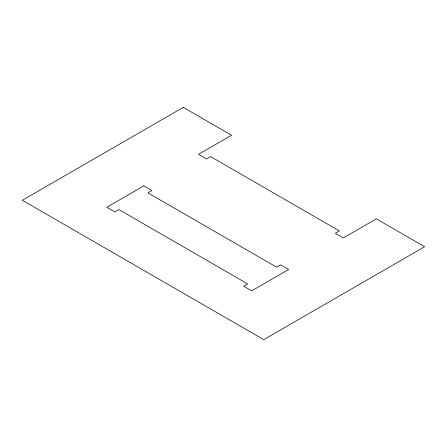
<?xml version="1.0" encoding="UTF-8"?>
<svg xmlns="http://www.w3.org/2000/svg" width="447" height="447" viewBox="0 0 447 447"><rect width="100%" height="100%" fill="white"/><g stroke="black" fill="none" stroke-linecap="round" stroke-linejoin="round"><path stroke-width="0.67" d="M183.27 107.369L22.35 200.273L263.73 339.631L424.65 246.727L376.374 218.857L343.385 237.899L335.339 233.256L339.362 230.931L210.626 156.606L206.603 158.931L198.557 154.288L231.546 135.24L183.27 107.369M143.845 185.874L106.833 207.24L114.879 211.889L118.902 209.565L247.638 283.89L243.615 286.214L251.661 290.857L288.673 269.491L280.627 264.842L276.604 267.166L147.868 192.841L151.891 190.517L143.845 185.874"/></g></svg>
